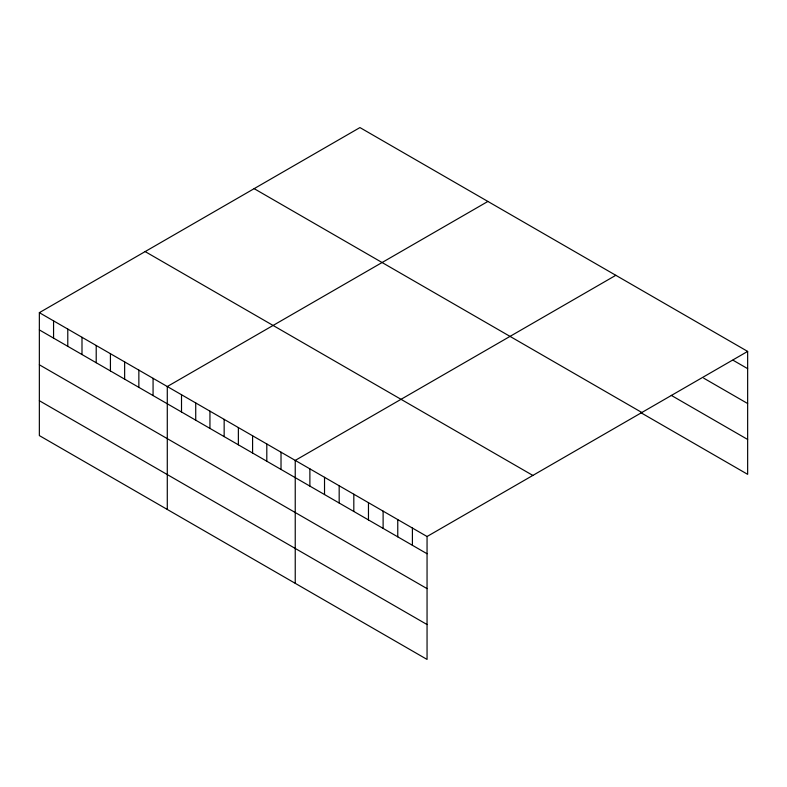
<?xml version="1.0" encoding="UTF-8"?>
<svg xmlns="http://www.w3.org/2000/svg" width="787" height="787" viewBox="0 0 787 787"><rect width="100%" height="100%" fill="white"/><g stroke="black" fill="none" stroke-linecap="round" stroke-linejoin="round"><path stroke-width="1.18" d="M39.35 312.665L427.056 536.508L427.056 659.427L39.35 435.585L39.35 312.665L359.944 127.573L747.65 351.415L747.65 474.335L640.943 412.722M487.891 201.442L167.287 386.535L167.287 509.455M615.827 275.302L295.233 460.405L295.233 583.324M427.056 536.508L747.65 351.415M733.002 360.2L747.65 368.65M703.706 378.163L747.65 403.524M671.281 395.369L747.65 439.461M254.152 188.654L641.848 412.496M145.152 251.584L532.848 475.427M39.35 329.91L427.056 553.753M39.35 364.784L427.056 588.627M39.35 400.711L427.056 624.553M412.408 528.047L412.408 545.293M397.76 519.597L397.76 536.832M383.112 511.137L383.112 528.382M368.464 502.686L368.464 519.922M353.816 494.226L353.816 511.471M339.177 485.766L339.177 503.011M324.529 477.315L324.529 494.561M309.881 468.855L309.881 486.1M281.018 452.191L281.018 469.436M266.803 443.986L266.803 461.231M252.588 435.782L252.588 453.017M238.372 427.567L238.372 444.812M224.157 419.363L224.157 436.608M209.942 411.158L209.942 428.403M195.727 402.954L195.727 420.189M181.512 394.74L181.512 411.985M153.071 378.331L153.071 395.566M138.856 370.116L138.856 387.361M124.641 361.912L124.641 379.157M110.426 353.707L110.426 370.952M96.211 345.503L96.211 362.738M81.996 337.289L81.996 354.534M67.78 329.084L67.78 346.329M53.565 320.88L53.565 338.115"/></g></svg>
